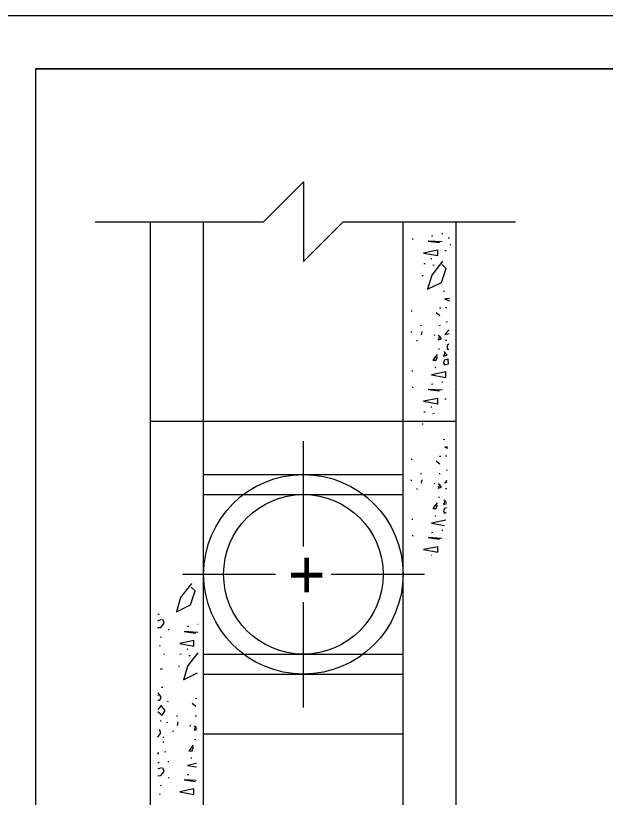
# Model space of a CAD drawing. Extents: x 997.6 to 1036.7, y 998.9 to 1022.9.
# Drawn here: x 1006.81 to 1012.36, y 1014.66 to 1022 of the extents above; entities that cross this region are included whole.
import ezdxf

# ---------------------------------------------------------------- set-up
doc = ezdxf.new("R2010")
doc.units = 0
for name, color, linetype in [('Level 1', 7, 'Continuous'), ('Level 10', 7, 'Continuous'), ('Level 11', 7, 'Continuous'), ('Level 14', 7, 'Continuous')]:
    doc.layers.add(name, color=color, linetype=linetype)

msp = doc.modelspace()

# ---------------------------------------------------------------- linework, layer by layer
at = {"layer": 'Level 1'}
for p, q in [((1008.082, 1011.1892), (1008.082, 1020.0642)), ((1008.582, 1011.6892), (1008.582, 1020.0642)), ((1010.4571, 1011.6892), (1010.4571, 1020.0642)), ((1010.9571, 1011.1892), (1010.9571, 1020.0642)), ((1008.082, 1018.1892), (1010.9571, 1018.1892)), ((1009.5196, 1017.0135), (1009.5196, 1018.0017)), ((1008.582, 1017.6892), (1010.4571, 1017.6892)), ((1008.582, 1017.5017), (1010.4571, 1017.5017)), ((1008.3822, 1016.7517), (1009.2578, 1016.7517)), ((1009.7814, 1016.7517), (1010.657, 1016.7517)), ((1009.5196, 1015.5017), (1009.5196, 1016.4898)), ((1008.582, 1016.0017), (1010.4571, 1016.0017)), ((1008.582, 1015.8142), (1010.4571, 1015.8142)), ((1008.582, 1015.2517), (1010.4571, 1015.2517))]:
    msp.add_line(p, q, dxfattribs=at)
for points in [[(1007.5622, 1020.0642), (1009.1445, 1020.0642), (1009.5195, 1020.4392), (1009.5195, 1019.6892), (1009.8945, 1020.0642), (1011.5134, 1020.0642)], [(1010.8308, 1019.9511), (1010.8196, 1019.9497)], [(1010.5527, 1019.9), (1010.5416, 1019.8987)], [(1010.8227, 1019.8741), (1010.6923, 1019.8824), (1010.8005, 1019.8672)], [(1010.7354, 1019.9307), (1010.7243, 1019.9293)], [(1010.892, 1019.9103), (1010.8809, 1019.9088)], [(1010.9019, 1019.8498), (1010.9003, 1019.8491)], [(1010.9003, 1019.8491), (1010.9018, 1019.8434)], [(1010.7849, 1019.7976), (1010.6503, 1019.7698), (1010.7835, 1019.7463), (1010.7849, 1019.7989)], [(1010.8613, 1019.7912), (1010.8503, 1019.7898)], [(1010.664, 1019.6686), (1010.6528, 1019.6673)], [(1010.8283, 1019.6938), (1010.7256, 1019.562), (1010.6868, 1019.4303), (1010.8185, 1019.494), (1010.8629, 1019.6258), (1010.8255, 1019.6605)], [(1010.7286, 1019.7163), (1010.7175, 1019.7148)], [(1010.749, 1019.655), (1010.7379, 1019.6536)], [(1010.6469, 1019.5563), (1010.6358, 1019.5549)], [(1010.8478, 1019.41), (1010.8367, 1019.4086)], [(1010.8943, 1019.3412), (1010.849, 1019.3393)], [(1010.849, 1019.3393), (1010.8941, 1019.3222)], [(1010.5424, 1019.2248), (1010.5313, 1019.2234)], [(1010.8103, 1019.252), (1010.7992, 1019.2507)], [(1010.8682, 1019.2554), (1010.8571, 1019.2541)], [(1010.8018, 1019.1783), (1010.7672, 1019.2075)], [(1010.6309, 1019.0887), (1010.6198, 1019.0873)], [(1010.8069, 1019.0887), (1010.7958, 1019.0873)], [(1010.8716, 1019.1227), (1010.8605, 1019.1213)], [(1010.5391, 1019.0274), (1010.5286, 1019.0261)], [(1010.6303, 1019.0008), (1010.6359, 1019.0328)], [(1010.7558, 1018.9968), (1010.7448, 1018.9954)], [(1010.8027, 1018.9898), (1010.786, 1018.9552), (1010.8193, 1018.9635), (1010.7888, 1018.9982)], [(1010.89, 1019.0468), (1010.849, 1019.0036)], [(1010.849, 1019.0036), (1010.8895, 1019.015)], [(1010.5935, 1018.9458), (1010.5824, 1018.9443)], [(1010.8682, 1018.9492), (1010.8571, 1018.9478)], [(1010.8001, 1018.8674), (1010.789, 1018.8661)], [(1010.8537, 1018.8368), (1010.8371, 1018.8021), (1010.8703, 1018.8104), (1010.8398, 1018.8451)], [(1010.8726, 1018.9023), (1010.8713, 1018.8663)], [(1010.8713, 1018.8663), (1010.8873, 1018.8653)], [(1010.888, 1018.912), (1010.8726, 1018.9023)], [(1010.7783, 1018.815), (1010.7353, 1018.7623), (1010.7686, 1018.7623), (1010.7811, 1018.7969)], [(1010.8823, 1018.7734), (1010.8421, 1018.7637), (1010.8352, 1018.7346), (1010.8463, 1018.7193), (1010.8823, 1018.729), (1010.8809, 1018.7706)], [(1010.5493, 1018.6598), (1010.5382, 1018.6585)], [(1010.8598, 1018.6527), (1010.7252, 1018.6249), (1010.8583, 1018.6013), (1010.8598, 1018.6541)], [(1010.7661, 1018.6939), (1010.7549, 1018.6925)], [(1010.8308, 1018.5578), (1010.8196, 1018.5563)], [(1010.5527, 1018.5067), (1010.5416, 1018.5053)], [(1010.8227, 1018.4808), (1010.6923, 1018.4891), (1010.8005, 1018.4738)], [(1010.7354, 1018.5373), (1010.7243, 1018.5359)], [(1010.8821, 1018.5156), (1010.8809, 1018.5155)], [(1010.7849, 1018.4043), (1010.6503, 1018.3765), (1010.7835, 1018.3529), (1010.7849, 1018.4056)], [(1010.8613, 1018.3978), (1010.8503, 1018.3964)], [(1010.664, 1018.2753), (1010.6528, 1018.2739)], [(1010.7286, 1018.3229), (1010.7175, 1018.3215)], [(1010.749, 1018.2617), (1010.7379, 1018.2603)], [(1010.6469, 1018.163), (1010.6358, 1018.1616)], [(1010.8478, 1018.0167), (1010.8367, 1018.0153)], [(1010.8737, 1017.947), (1010.849, 1017.9459)], [(1010.849, 1017.9459), (1010.8735, 1017.9367)], [(1010.5424, 1017.8315), (1010.5313, 1017.8301)], [(1010.8103, 1017.8587), (1010.7992, 1017.8573)], [(1010.8682, 1017.8621), (1010.8571, 1017.8608)], [(1010.8018, 1017.785), (1010.7672, 1017.8142)], [(1010.6309, 1017.6953), (1010.6198, 1017.6939)], [(1010.8069, 1017.6953), (1010.7958, 1017.6939)], [(1010.8704, 1017.7293), (1010.8605, 1017.728)], [(1010.5391, 1017.6341), (1010.5286, 1017.6328)], [(1010.6303, 1017.6075), (1010.6359, 1017.6394)], [(1010.7558, 1017.6034), (1010.7448, 1017.6021)], [(1010.8027, 1017.5965), (1010.786, 1017.5618), (1010.8193, 1017.5702), (1010.7888, 1017.6048)], [(1010.869, 1017.6314), (1010.849, 1017.6103)], [(1010.849, 1017.6103), (1010.8688, 1017.6158)], [(1010.5935, 1017.5524), (1010.5824, 1017.551)], [(1010.8678, 1017.5558), (1010.8571, 1017.5544)], [(1010.8001, 1017.4741), (1010.789, 1017.4728)], [(1010.8658, 1017.4222), (1010.8398, 1017.4518)], [(1010.7783, 1017.4217), (1010.7353, 1017.3689), (1010.7686, 1017.3689), (1010.7811, 1017.4036)], [(1010.8537, 1017.4434), (1010.8371, 1017.4088)], [(1010.8371, 1017.4088), (1010.8658, 1017.416)], [(1010.8421, 1017.3703), (1010.8352, 1017.3413)], [(1010.8352, 1017.3413), (1010.8463, 1017.3259)], [(1010.8652, 1017.376), (1010.8421, 1017.3703)], [(1010.8463, 1017.3259), (1010.8645, 1017.3309)], [(1010.5493, 1017.2665), (1010.5382, 1017.2652)], [(1010.8576, 1017.2589), (1010.7252, 1017.2316)], [(1010.7252, 1017.2316), (1010.8475, 1017.2099)], [(1010.7661, 1017.3006), (1010.7549, 1017.2992)], [(1010.8308, 1017.1644), (1010.8196, 1017.163)], [(1010.5527, 1017.1133), (1010.5416, 1017.112)], [(1010.8222, 1017.0875), (1010.6923, 1017.0958)], [(1010.6923, 1017.0958), (1010.8005, 1017.0805)], [(1010.7354, 1017.144), (1010.7243, 1017.1426)], [(1010.7849, 1017.0109), (1010.6503, 1016.9832)], [(1010.7835, 1016.9596), (1010.7849, 1017.0123)], [(1010.6503, 1016.9832), (1010.7835, 1016.9596)], [(1010.7286, 1016.9296), (1010.7228, 1016.9289)], [(1008.4674, 1016.6639), (1008.3648, 1016.5322), (1008.3259, 1016.4004), (1008.4577, 1016.4642), (1008.5021, 1016.596), (1008.4647, 1016.6307)], [(1008.1636, 1016.3743), (1008.1525, 1016.3728)], [(1008.182, 1016.3283), (1008.1478, 1016.3123)], [(1008.1806, 1016.2533), (1008.2098, 1016.2936)], [(1008.2098, 1016.2936), (1008.1973, 1016.3254)], [(1008.5297, 1016.2813), (1008.5258, 1016.2809)], [(1008.148, 1016.2508), (1008.1806, 1016.2533)], [(1008.2589, 1016.2313), (1008.2478, 1016.2299)], [(1008.5288, 1016.2053), (1008.3986, 1016.2137)], [(1008.3986, 1016.2137), (1008.5068, 1016.1984)], [(1008.4417, 1016.2619), (1008.4306, 1016.2605)], [(1008.184, 1016.1598), (1008.1729, 1016.1584)], [(1008.4912, 1016.1288), (1008.3566, 1016.1011), (1008.4898, 1016.0775), (1008.4912, 1016.1302)], [(1008.1738, 1016.0782), (1008.1628, 1016.0768)], [(1008.2132, 1015.9987), (1008.2062, 1016.0042)], [(1008.3703, 1015.9998), (1008.3591, 1015.9985)], [(1008.4348, 1016.0475), (1008.4238, 1016.0461)], [(1008.5265, 1016.0148), (1008.4318, 1015.8933)], [(1008.4553, 1015.9863), (1008.4442, 1015.9848)], [(1008.1909, 1015.8642), (1008.1743, 1015.8572)], [(1008.3532, 1015.8876), (1008.3421, 1015.8862)], [(1008.4318, 1015.8933), (1008.393, 1015.7615)], [(1008.393, 1015.7615), (1008.5243, 1015.825)], [(1008.1977, 1015.6888), (1008.1865, 1015.6874)], [(1008.1508, 1015.615), (1008.1497, 1015.6114)], [(1008.1813, 1015.597), (1008.1549, 1015.6386)], [(1008.1498, 1015.5684), (1008.1688, 1015.5693)], [(1008.1688, 1015.5693), (1008.1813, 1015.597)], [(1008.2487, 1015.5561), (1008.2376, 1015.5547)], [(1008.5166, 1015.5833), (1008.5054, 1015.5819)], [(1008.1854, 1015.5235), (1008.15, 1015.4813)], [(1008.1896, 1015.511), (1008.1743, 1015.511)], [(1008.2201, 1015.4708), (1008.1896, 1015.511)], [(1008.1923, 1015.4292), (1008.2201, 1015.4708)], [(1008.5081, 1015.5096), (1008.4734, 1015.5388)], [(1008.15, 1015.4634), (1008.1923, 1015.4292)], [(1008.3372, 1015.4199), (1008.3261, 1015.4185)], [(1008.5132, 1015.4199), (1008.5021, 1015.4185)], [(1008.184, 1015.3723), (1008.1729, 1015.3709)], [(1008.2453, 1015.3587), (1008.2342, 1015.3573)], [(1008.3366, 1015.3321), (1008.3422, 1015.364)], [(1008.4621, 1015.328), (1008.451, 1015.3267)], [(1008.5089, 1015.3211), (1008.4923, 1015.2864)], [(1008.5179, 1015.3033), (1008.495, 1015.3294)], [(1008.1513, 1015.2957), (1008.1504, 1015.2952)], [(1008.1506, 1015.2216), (1008.1791, 1015.261)], [(1008.1791, 1015.261), (1008.1666, 1015.2928)], [(1008.2998, 1015.277), (1008.2887, 1015.2756)], [(1008.4923, 1015.2864), (1008.5178, 1015.2928)], [(1008.2078, 1015.2192), (1008.1968, 1015.2178)], [(1008.2078, 1015.1749), (1008.1968, 1015.1735)], [(1008.5063, 1015.1987), (1008.4953, 1015.1973)], [(1008.4846, 1015.1463), (1008.4416, 1015.0935), (1008.4748, 1015.0935), (1008.4873, 1015.1282)], [(1008.1563, 1015.0672), (1008.151, 1015.0773)], [(1008.151, 1015.0618), (1008.1563, 1015.0672)], [(1008.2249, 1015.083), (1008.2138, 1015.0816)], [(1008.1636, 1014.9809), (1008.1525, 1014.9795)], [(1008.2555, 1014.9911), (1008.2444, 1014.9898)], [(1008.514, 1014.9733), (1008.4314, 1014.9562)], [(1008.4314, 1014.9562), (1008.5136, 1014.9417)], [(1008.4723, 1015.0252), (1008.4612, 1015.0238)], [(1008.182, 1014.9349), (1008.1514, 1014.9207)], [(1008.1806, 1014.86), (1008.2098, 1014.9003)], [(1008.2098, 1014.9003), (1008.1973, 1014.9321)], [(1008.1516, 1014.8578), (1008.1806, 1014.86)], [(1008.2589, 1014.8379), (1008.2478, 1014.8366)], [(1008.5121, 1014.8131), (1008.3986, 1014.8203)], [(1008.3986, 1014.8203), (1008.5068, 1014.8051)], [(1008.4417, 1014.8686), (1008.4306, 1014.8672)], [(1008.184, 1014.7665), (1008.1729, 1014.7651)], [(1008.4912, 1014.7355), (1008.3566, 1014.7078), (1008.4898, 1014.6842), (1008.4912, 1014.7368)], [(1008.1738, 1014.6848), (1008.1628, 1014.6834)]]:
    msp.add_lwpolyline(points, dxfattribs=at)
for radius in [0.9375, 0.75]:
    msp.add_circle((1009.5196, 1016.7517), radius, dxfattribs=at)
at = {"layer": 'Level 10'}
for q in [(1035.5, 1021.5), (1007, 1000.5)]:
    msp.add_line((1007, 1021.5), q, dxfattribs=at)
at = {"layer": 'Level 11'}
msp.add_lwpolyline([(1007, 1000.5), (1035.5, 1000.5), (1035.5, 1021.5), (1007, 1021.5)], close=True, dxfattribs=at)
at = {"layer": 'Level 14'}
msp.add_line((1000, 1022), (1036, 1022), dxfattribs=at)

# ---------------------------------------------------------------- texts
at = {"layer": 'Level 1'}
msp.add_text('+', height=0.456, dxfattribs=at).set_placement((1009.3723, 1016.5237))

doc.saveas('drawing.dxf')
